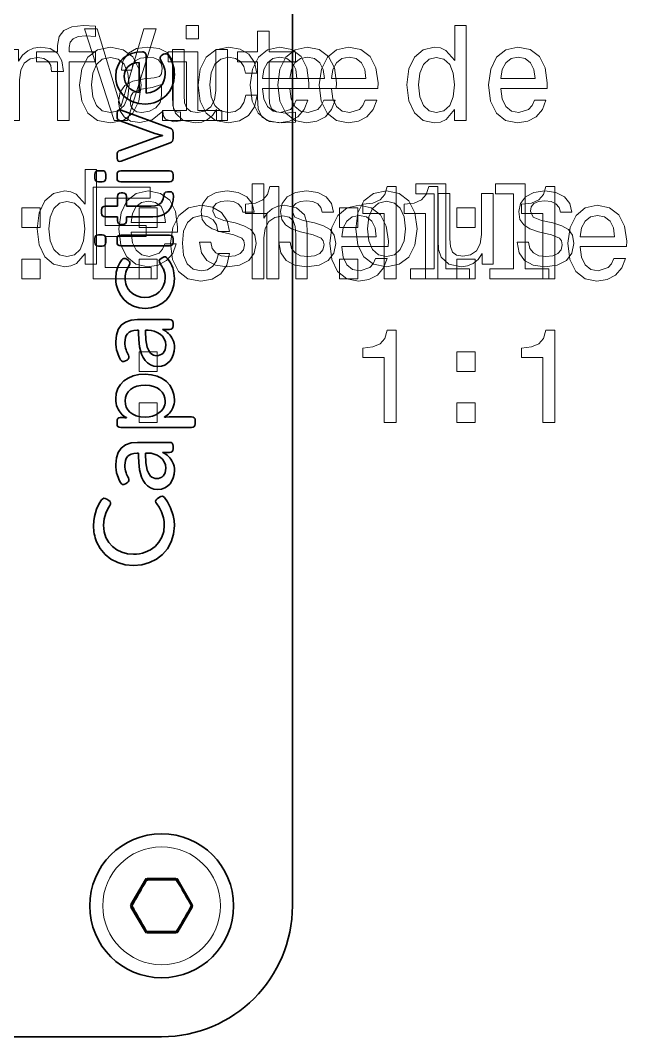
# Model space of a CAD drawing. Extents: x 315 to 857, y 212 to 651.
# Drawn here: x 448.39 to 471.57, y 289.08 to 327.9 of the extents above; entities that cross this region are included whole.
import ezdxf

# ---------------------------------------------------------------- set-up
doc = ezdxf.new("R2010")
doc.units = 0

msp = doc.modelspace()

# ---------------------------------------------------------------- linework, layer by layer
at = {"color": 7, "lineweight": 35}
for p, q in [((458.792, 294.079), (458.792, 359.839)), ((458.792, 294.079), (458.792, 359.839)), ((397.412, 289.079), (453.792, 289.079)), ((397.412, 289.079), (453.792, 289.079))]:
    msp.add_line(p, q, dxfattribs=at)
at = {"color": 7, "lineweight": 35, "ltscale": 0.035777}
msp.add_line((453.201, 326.556), (453.201, 325.125), dxfattribs=at)
at = {"color": 7, "lineweight": 35, "ltscale": 0.001846}
msp.add_line((453.802, 326.569), (453.866, 326.607), dxfattribs=at)
at = {"color": 7, "lineweight": 35, "ltscale": 0.02868}
msp.add_line((452.93, 325.142), (452.93, 326.29), dxfattribs=at)
at = {"color": 7, "lineweight": 35, "ltscale": 0.003591}
msp.add_line((452.087, 324.219), (452.087, 324.363), dxfattribs=at)
at = {"color": 7, "lineweight": 35, "ltscale": 0.049899}
msp.add_line((452.248, 324.473), (454.12, 323.779), dxfattribs=at)
at = {"color": 7, "lineweight": 35, "ltscale": 0.035456}
for p, q in [((453.535, 323.58), (452.202, 324.063)), ((452.202, 322.936), (453.535, 323.419))]:
    msp.add_line(p, q, dxfattribs=at)
at = {"color": 7, "lineweight": 35, "ltscale": 0.007548}
msp.add_line((453.828, 323.504), (453.535, 323.58), dxfattribs=at)
at = {"color": 7, "lineweight": 35, "ltscale": 0.000215149}
for p, q in [((453.828, 323.495), (453.828, 323.504)), ((453.9, 312.751), (453.9, 312.743))]:
    msp.add_line(p, q, dxfattribs=at)
at = {"color": 7, "lineweight": 35, "ltscale": 0.005925}
msp.add_line((454.23, 323.622), (454.23, 323.385), dxfattribs=at)
at = {"color": 7, "lineweight": 35, "ltscale": 0.049975}
msp.add_line((454.12, 323.229), (452.248, 322.526), dxfattribs=at)
at = {"color": 7, "lineweight": 35, "ltscale": 0.0036}
for p, q in [((452.087, 322.636), (452.087, 322.78)), ((451.241, 321.874), (451.241, 322.018)), ((451.66, 322.018), (451.66, 321.874)), ((451.241, 319.423), (451.241, 319.567)), ((451.66, 319.567), (451.66, 319.423))]:
    msp.add_line(p, q, dxfattribs=at)
at = {"color": 7, "lineweight": 35, "ltscale": 0.003497}
for p, q in [((451.381, 322.158), (451.52, 322.158)), ((451.52, 321.734), (451.381, 321.734)), ((451.381, 319.707), (451.52, 319.707)), ((451.52, 319.283), (451.381, 319.283))]:
    msp.add_line(p, q, dxfattribs=at)
at = {"color": 7, "lineweight": 35, "ltscale": 0.003281}
for p, q in [((452.087, 321.879), (452.087, 322.01)), ((454.23, 322.01), (454.23, 321.879)), ((452.087, 319.427), (452.087, 319.559)), ((454.23, 319.559), (454.23, 319.427)), ((455.076, 312.62), (455.076, 312.489))]:
    msp.add_line(p, q, dxfattribs=at)
at = {"color": 7, "lineweight": 35, "ltscale": 0.046561}
for p, q in [((452.227, 322.149), (454.09, 322.149)), ((454.09, 321.739), (452.227, 321.739)), ((452.227, 319.698), (454.09, 319.698)), ((454.09, 319.287), (452.227, 319.287))]:
    msp.add_line(p, q, dxfattribs=at)
at = {"color": 7, "lineweight": 35, "ltscale": 0.009311}
msp.add_line((452.109, 320.803), (452.109, 321.176), dxfattribs=at)
at = {"color": 7, "lineweight": 35, "ltscale": 0.001378}
for p, q in [((452.248, 321.316), (452.303, 321.316)), ((452.303, 320.109), (452.248, 320.109)), ((452.909, 316.066), (452.854, 316.066)), ((452.909, 311.371), (452.854, 311.371))]:
    msp.add_line(p, q, dxfattribs=at)
at = {"color": 7, "lineweight": 35, "ltscale": 0.009422}
msp.add_line((452.443, 321.18), (452.443, 320.803), dxfattribs=at)
at = {"color": 7, "lineweight": 35, "ltscale": 0.002222}
msp.add_line((454.018, 321.358), (454.107, 321.358), dxfattribs=at)
at = {"color": 7, "lineweight": 35, "ltscale": 0.011748}
for p, q in [((451.639, 320.803), (452.109, 320.803)), ((452.109, 320.401), (451.639, 320.401))]:
    msp.add_line(p, q, dxfattribs=at)
at = {"color": 7, "lineweight": 35, "ltscale": 0.023814}
msp.add_line((452.443, 320.803), (453.396, 320.803), dxfattribs=at)
at = {"color": 7, "lineweight": 35, "ltscale": 0.003075}
msp.add_line((451.499, 320.541), (451.499, 320.664), dxfattribs=at)
at = {"color": 7, "lineweight": 35, "ltscale": 0.003815}
msp.add_line((452.109, 320.249), (452.109, 320.401), dxfattribs=at)
at = {"color": 7, "lineweight": 35, "ltscale": 0.025407}
msp.add_line((453.459, 320.393), (452.443, 320.393), dxfattribs=at)
at = {"color": 7, "lineweight": 35, "ltscale": 0.003703}
msp.add_line((452.443, 320.393), (452.443, 320.245), dxfattribs=at)
at = {"color": 7, "lineweight": 35, "ltscale": 0.001913}
msp.add_line((452.456, 318.776), (452.52, 318.733), dxfattribs=at)
at = {"color": 7, "lineweight": 35, "ltscale": 0.001795}
msp.add_line((453.768, 318.81), (453.832, 318.843), dxfattribs=at)
at = {"color": 7, "lineweight": 35, "ltscale": 0.030369}
for p, q in [((452.875, 316.477), (454.09, 316.477)), ((452.875, 311.782), (454.09, 311.782))]:
    msp.add_line(p, q, dxfattribs=at)
at = {"color": 7, "lineweight": 35, "ltscale": 0.002756}
for p, q in [((452.909, 315.956), (452.909, 316.066)), ((452.909, 311.261), (452.909, 311.371))]:
    msp.add_line(p, q, dxfattribs=at)
at = {"color": 7, "lineweight": 35, "ltscale": 0.002325}
for p, q in [((453.273, 316.07), (453.18, 316.07)), ((453.273, 311.375), (453.18, 311.375))]:
    msp.add_line(p, q, dxfattribs=at)
at = {"color": 7, "lineweight": 35, "ltscale": 0.002748}
msp.add_line((453.18, 316.07), (453.18, 315.961), dxfattribs=at)
at = {"color": 7, "lineweight": 35, "ltscale": 0.003296}
for p, q in [((453.963, 316.092), (453.832, 316.104)), ((453.963, 311.397), (453.832, 311.409))]:
    msp.add_line(p, q, dxfattribs=at)
at = {"color": 7, "lineweight": 35, "ltscale": 0.000206757}
for p, q in [((453.832, 316.104), (453.832, 316.096)), ((452.448, 312.718), (452.448, 312.726)), ((453.832, 311.409), (453.832, 311.401))]:
    msp.add_line(p, q, dxfattribs=at)
at = {"color": 7, "lineweight": 35, "ltscale": 0.003169}
for p, q in [((454.09, 316.092), (453.963, 316.092)), ((454.09, 311.397), (453.963, 311.397))]:
    msp.add_line(p, q, dxfattribs=at)
at = {"color": 7, "lineweight": 35, "ltscale": 0.002644}
for p, q in [((454.23, 316.337), (454.23, 316.231)), ((454.23, 311.642), (454.23, 311.536))]:
    msp.add_line(p, q, dxfattribs=at)
at = {"color": 7, "lineweight": 35, "ltscale": 0.001704}
for p, q in [((452.469, 314.927), (452.409, 314.894)), ((452.469, 310.232), (452.409, 310.199))]:
    msp.add_line(p, q, dxfattribs=at)
at = {"color": 7, "lineweight": 35, "ltscale": 0.002438}
msp.add_line((452.087, 312.489), (452.087, 312.586), dxfattribs=at)
at = {"color": 7, "lineweight": 35, "ltscale": 0.003178}
msp.add_line((452.206, 312.726), (452.333, 312.726), dxfattribs=at)
at = {"color": 7, "lineweight": 35, "ltscale": 0.021274}
msp.add_line((454.086, 312.756), (454.937, 312.756), dxfattribs=at)
at = {"color": 7, "lineweight": 35, "ltscale": 0.067731}
msp.add_line((454.937, 312.349), (452.227, 312.349), dxfattribs=at)
at = {"color": 7, "lineweight": 35, "ltscale": 0.002747}
msp.add_line((453.18, 311.375), (453.18, 311.266), dxfattribs=at)
at = {"color": 7, "lineweight": 35, "ltscale": 0.002527}
msp.add_line((451.694, 309.615), (451.778, 309.56), dxfattribs=at)
at = {"color": 7, "lineweight": 35, "ltscale": 0.002639}
msp.add_line((453.62, 309.627), (453.705, 309.691), dxfattribs=at)
at = {"color": 7, "lineweight": 13, "ltscale": 0.027425}
for p, q in [((453.157, 295.079), (452.608, 294.129)), ((454.976, 294.129), (454.427, 295.079))]:
    msp.add_line(p, q, dxfattribs=at)
at = {"color": 7, "lineweight": 13, "ltscale": 0.00125}
for p, q in [((453.157, 295.079), (453.2, 295.054)), ((453.243, 295.129), (453.243, 295.079)), ((454.34, 295.129), (454.34, 295.079)), ((454.427, 295.079), (454.384, 295.054)), ((452.608, 294.129), (452.652, 294.104)), ((452.608, 294.029), (452.652, 294.054)), ((454.976, 294.129), (454.932, 294.104)), ((454.976, 294.029), (454.932, 294.054)), ((453.157, 293.079), (453.2, 293.104)), ((453.243, 293.029), (453.243, 293.079)), ((454.34, 293.029), (454.34, 293.079)), ((454.427, 293.079), (454.384, 293.104))]:
    msp.add_line(p, q, dxfattribs=at)
at = {"color": 7, "lineweight": 13, "ltscale": 0.027424}
for p, q in [((454.34, 295.129), (453.243, 295.129)), ((452.608, 294.029), (453.157, 293.079)), ((454.427, 293.079), (454.976, 294.029)), ((453.243, 293.029), (454.34, 293.029))]:
    msp.add_line(p, q, dxfattribs=at)
at = {"color": 7, "lineweight": 35, "ltscale": 0.027424}
for p, q in [((454.34, 295.079), (453.243, 295.079)), ((453.2, 295.054), (452.652, 294.104)), ((454.932, 294.104), (454.384, 295.054)), ((452.652, 294.054), (453.2, 293.104)), ((454.384, 293.104), (454.932, 294.054)), ((453.243, 293.079), (454.34, 293.079))]:
    msp.add_line(p, q, dxfattribs=at)
at = {"color": 7, "lineweight": 13, "ltscale": 0.000750764}
msp.add_line((453.261, 295.051), (453.231, 295.051), dxfattribs=at)
at = {"color": 7, "lineweight": 13, "ltscale": 0.000750771}
msp.add_line((454.323, 293.107), (454.353, 293.108), dxfattribs=at)
at = {"color": 7, "lineweight": 13}
for points in [[(449.814, 326.319), (449.814, 324.079), (450.258, 324.079), (450.258, 326.319), (451.267, 326.319), (451.267, 326.697), (450.258, 326.697), (450.258, 326.863), (450.293, 327.065), (450.409, 327.201), (450.606, 327.282), (450.888, 327.312), (451.267, 327.292), (451.267, 327.675), (450.787, 327.7), (450.354, 327.655), (450.051, 327.519), (449.87, 327.282), (449.814, 326.944), (449.814, 326.697), (449.002, 326.697), (449.002, 326.319)], [(455.195, 327.7), (454.726, 327.7), (454.726, 327.196), (455.195, 327.196)], [(464.993, 324.498), (464.993, 324.079), (465.437, 324.079), (465.437, 327.7), (464.998, 327.7), (464.998, 326.374), (464.66, 326.757), (464.453, 326.848), (464.216, 326.883), (463.788, 326.783), (463.455, 326.5), (463.238, 326.046), (463.162, 325.436), (463.238, 324.826), (463.455, 324.367), (463.788, 324.079), (464.216, 323.984), (464.453, 324.019), (464.665, 324.11)], [(453.106, 327.584), (452.229, 324.604), (451.326, 327.584), (450.847, 327.584), (451.977, 324.079), (452.481, 324.079), (453.585, 327.584)], [(457.455, 326.319), (457.455, 324.962), (457.485, 324.523), (457.626, 324.221), (457.909, 324.044), (458.388, 323.984), (458.912, 324.009), (458.912, 324.392), (458.529, 324.362), (458.181, 324.402), (457.994, 324.528), (457.914, 324.74), (457.899, 325.038), (457.899, 326.319), (458.912, 326.319), (458.912, 326.697), (457.899, 326.697), (457.899, 327.489), (457.455, 327.489), (457.455, 326.697), (456.688, 326.697), (456.688, 326.319)], [(447.918, 324.079), (448.362, 324.079), (448.362, 325.628), (448.407, 326.001), (448.543, 326.268), (448.765, 326.43), (449.063, 326.485), (449.285, 326.45), (449.451, 326.349), (449.552, 326.177), (449.587, 325.945), (450.036, 325.945), (449.976, 326.354), (449.809, 326.646), (449.532, 326.823), (449.154, 326.883), (448.896, 326.843), (448.675, 326.742), (448.478, 326.571), (448.322, 326.339), (448.322, 326.788), (447.918, 326.788)], [(450.657, 325.431), (450.737, 324.816), (450.969, 324.362), (451.337, 324.079), (451.832, 323.984), (452.321, 324.079), (452.689, 324.357), (452.921, 324.811), (453.007, 325.431), (452.921, 326.046), (452.689, 326.505), (452.321, 326.783), (451.832, 326.883), (451.337, 326.783), (450.969, 326.5), (450.737, 326.046)], [(453.844, 324.432), (453.844, 324.417), (453.869, 324.246), (453.945, 324.125), (454.262, 324.029), (454.509, 324.069), (454.509, 324.412), (454.403, 324.397), (454.262, 324.463), (454.237, 324.664), (454.237, 326.066), (454.177, 326.425), (454, 326.677), (453.692, 326.828), (453.259, 326.883), (452.835, 326.823), (452.522, 326.651), (452.326, 326.384), (452.26, 326.031), (452.26, 326.001), (452.659, 326.001), (452.694, 326.213), (452.805, 326.364), (452.986, 326.455), (453.244, 326.49), (453.491, 326.465), (453.667, 326.389), (453.773, 326.258), (453.808, 326.077), (453.788, 325.865), (453.707, 325.759), (453.506, 325.708), (453.128, 325.668), (452.694, 325.577), (452.386, 325.416), (452.205, 325.164), (452.149, 324.791), (452.2, 324.458), (452.356, 324.211), (452.608, 324.054), (452.956, 323.999), (453.425, 324.105)], [(455.18, 324.453), (455.18, 326.697), (454.041, 326.697), (454.041, 326.319), (454.737, 326.319), (454.737, 324.453), (453.829, 324.453), (453.829, 324.079), (456.098, 324.079), (456.098, 324.453)], [(456.309, 326.788), (455.865, 326.788), (455.865, 325.224), (455.814, 324.861), (455.668, 324.599), (455.441, 324.438), (455.144, 324.387), (454.907, 324.427), (454.755, 324.548), (454.67, 324.755), (454.649, 325.048), (454.649, 326.788), (454.206, 326.788), (454.206, 325.007), (454.221, 324.649), (454.317, 324.352), (454.609, 324.079), (455.078, 323.984), (455.33, 324.019), (455.547, 324.11), (455.734, 324.266), (455.885, 324.493), (455.885, 324.079), (456.309, 324.079)], [(456.996, 325.89), (457.434, 325.89), (457.344, 326.293), (457.127, 326.611), (456.789, 326.808), (456.35, 326.883), (455.866, 326.783), (455.498, 326.5), (455.266, 326.041), (455.185, 325.426), (455.261, 324.816), (455.488, 324.362), (455.846, 324.079), (456.335, 323.984), (456.769, 324.059), (457.107, 324.271), (457.339, 324.604), (457.439, 325.048), (457.016, 325.048), (456.94, 324.765), (456.799, 324.553), (456.597, 324.422), (456.35, 324.382), (456.043, 324.448), (455.821, 324.649), (455.684, 324.977), (455.639, 325.441), (455.684, 325.895), (455.826, 326.223), (456.053, 326.425), (456.35, 326.495), (456.612, 326.45), (456.809, 326.334), (456.94, 326.142)], [(457.645, 325.305), (459.42, 325.305), (459.425, 325.512), (459.345, 326.092), (459.123, 326.525), (458.77, 326.788), (458.301, 326.883), (457.842, 326.783), (457.489, 326.5), (457.262, 326.041), (457.181, 325.436), (457.257, 324.816), (457.484, 324.362), (457.832, 324.079), (458.286, 323.984), (458.679, 324.049), (459.002, 324.221), (459.239, 324.493), (459.375, 324.856), (458.936, 324.856), (458.845, 324.654), (458.714, 324.503), (458.341, 324.382), (458.054, 324.438), (457.837, 324.614), (457.696, 324.901), (457.645, 325.29)], [(458.695, 325.305), (460.47, 325.305), (460.475, 325.512), (460.395, 326.092), (460.173, 326.525), (459.82, 326.788), (459.351, 326.883), (458.892, 326.783), (458.539, 326.5), (458.312, 326.041), (458.231, 325.436), (458.307, 324.816), (458.534, 324.362), (458.882, 324.079), (459.336, 323.984), (459.729, 324.049), (460.052, 324.221), (460.289, 324.493), (460.425, 324.856), (459.986, 324.856), (459.896, 324.654), (459.764, 324.503), (459.391, 324.382), (459.104, 324.438), (458.887, 324.614), (458.746, 324.901), (458.695, 325.29)], [(460.284, 325.305), (462.059, 325.305), (462.064, 325.512), (461.984, 326.092), (461.762, 326.525), (461.409, 326.788), (460.94, 326.883), (460.481, 326.783), (460.128, 326.5), (459.901, 326.041), (459.82, 325.436), (459.896, 324.816), (460.123, 324.362), (460.471, 324.079), (460.925, 323.984), (461.318, 324.049), (461.641, 324.221), (461.878, 324.493), (462.014, 324.856), (461.575, 324.856), (461.484, 324.654), (461.353, 324.503), (460.98, 324.382), (460.693, 324.438), (460.476, 324.614), (460.334, 324.901), (460.284, 325.29)], [(466.753, 325.305), (468.528, 325.305), (468.533, 325.512), (468.453, 326.092), (468.231, 326.525), (467.878, 326.788), (467.409, 326.883), (466.95, 326.783), (466.597, 326.5), (466.37, 326.041), (466.289, 325.436), (466.365, 324.816), (466.592, 324.362), (466.94, 324.079), (467.394, 323.984), (467.787, 324.049), (468.11, 324.221), (468.347, 324.493), (468.483, 324.856), (468.044, 324.856), (467.953, 324.654), (467.822, 324.503), (467.449, 324.382), (467.162, 324.438), (466.945, 324.614), (466.804, 324.901), (466.753, 325.29)], [(451.11, 325.436), (451.156, 325.89), (451.297, 326.218), (451.524, 326.419), (451.832, 326.49), (452.134, 326.419), (452.361, 326.223), (452.502, 325.89), (452.553, 325.436), (452.502, 324.977), (452.361, 324.644), (452.134, 324.443), (451.832, 324.377), (451.524, 324.443), (451.297, 324.644), (451.156, 324.977)], [(457.645, 325.678), (457.701, 326.026), (457.837, 326.283), (458.044, 326.44), (458.316, 326.495), (458.583, 326.44), (458.79, 326.283), (458.916, 326.026), (458.961, 325.678)], [(458.695, 325.678), (458.751, 326.026), (458.887, 326.283), (459.094, 326.44), (459.366, 326.495), (459.633, 326.44), (459.84, 326.283), (459.966, 326.026), (460.012, 325.678)], [(460.284, 325.678), (460.34, 326.026), (460.476, 326.283), (460.682, 326.44), (460.955, 326.495), (461.222, 326.44), (461.429, 326.283), (461.555, 326.026), (461.6, 325.678)], [(464.292, 326.485), (464.585, 326.414), (464.807, 326.218), (464.938, 325.89), (464.988, 325.436), (464.938, 324.977), (464.807, 324.649), (464.585, 324.448), (464.292, 324.382), (464.015, 324.448), (463.803, 324.649), (463.662, 324.982), (463.616, 325.436), (463.662, 325.885), (463.803, 326.213), (464.015, 326.414)], [(466.753, 325.678), (466.809, 326.026), (466.945, 326.283), (467.152, 326.44), (467.424, 326.495), (467.691, 326.44), (467.898, 326.283), (468.024, 326.026), (468.069, 325.678)], [(453.793, 325.028), (453.733, 324.765), (453.571, 324.564), (453.329, 324.432), (453.032, 324.387), (452.84, 324.412), (452.704, 324.493), (452.618, 324.634), (452.593, 324.831), (452.613, 325.007), (452.694, 325.133), (453.017, 325.275), (453.425, 325.335), (453.793, 325.456)], [(450.863, 319.002), (450.863, 318.583), (451.307, 318.583), (451.307, 322.204), (450.868, 322.204), (450.868, 320.878), (450.53, 321.261), (450.323, 321.352), (450.086, 321.387), (449.658, 321.286), (449.325, 321.004), (449.108, 320.55), (449.032, 319.94), (449.108, 319.33), (449.325, 318.871), (449.658, 318.583), (450.086, 318.487), (450.323, 318.523), (450.535, 318.613)], [(451.17, 318.033), (453.389, 318.033), (453.389, 318.456), (451.634, 318.456), (451.634, 319.641), (453.197, 319.641), (453.197, 320.06), (451.634, 320.06), (451.634, 321.109), (453.348, 321.109), (453.348, 321.533), (451.17, 321.533)], [(457.813, 318.033), (458.272, 318.033), (458.272, 321.558), (457.929, 321.558), (457.838, 321.25), (457.657, 321.043), (457.379, 320.922), (456.996, 320.882), (456.996, 320.524), (457.813, 320.524)], [(457.257, 318.033), (457.701, 318.033), (457.701, 319.596), (457.746, 319.954), (457.892, 320.216), (458.119, 320.378), (458.422, 320.438), (458.664, 320.388), (458.815, 320.252), (458.891, 320.025), (458.916, 319.722), (458.916, 318.033), (459.36, 318.033), (459.36, 319.813), (459.34, 320.171), (459.249, 320.468), (458.951, 320.741), (458.487, 320.837), (458.235, 320.801), (458.018, 320.706), (457.837, 320.554), (457.701, 320.347), (457.701, 321.654), (457.257, 321.654)], [(462.296, 318.033), (462.755, 318.033), (462.755, 321.558), (462.412, 321.558), (462.321, 321.25), (462.14, 321.043), (461.862, 320.922), (461.479, 320.882), (461.479, 320.524), (462.296, 320.524)], [(463.885, 318.033), (464.344, 318.033), (464.344, 321.558), (464.001, 321.558), (463.91, 321.25), (463.729, 321.043), (463.451, 320.922), (463.068, 320.882), (463.068, 320.524), (463.885, 320.524)], [(464.211, 321.28), (464.211, 318.406), (463.299, 318.406), (463.299, 318.033), (465.563, 318.033), (465.563, 318.406), (464.655, 318.406), (464.655, 321.654), (463.515, 321.654), (463.515, 321.28)], [(467.247, 321.28), (467.247, 318.406), (466.335, 318.406), (466.335, 318.033), (468.599, 318.033), (468.599, 318.406), (467.691, 318.406), (467.691, 321.654), (466.551, 321.654), (466.551, 321.28)], [(468.368, 318.033), (468.827, 318.033), (468.827, 321.558), (468.484, 321.558), (468.393, 321.25), (468.212, 321.043), (467.934, 320.922), (467.551, 320.882), (467.551, 320.524), (468.368, 320.524)], [(452.623, 319.809), (454.398, 319.809), (454.403, 320.016), (454.323, 320.595), (454.101, 321.029), (453.748, 321.291), (453.279, 321.387), (452.82, 321.286), (452.467, 321.004), (452.24, 320.545), (452.159, 319.94), (452.235, 319.32), (452.462, 318.866), (452.81, 318.583), (453.264, 318.487), (453.657, 318.553), (453.98, 318.724), (454.217, 318.997), (454.353, 319.36), (453.914, 319.36), (453.823, 319.158), (453.692, 319.007), (453.319, 318.886), (453.032, 318.941), (452.815, 319.118), (452.674, 319.405), (452.623, 319.794)], [(456.597, 320.162), (456.169, 320.263), (455.851, 320.379), (455.745, 320.616), (455.775, 320.782), (455.881, 320.903), (456.053, 320.979), (456.3, 321.009), (456.537, 320.979), (456.723, 320.888), (456.844, 320.752), (456.895, 320.57), (457.329, 320.57), (457.329, 320.58), (457.253, 320.908), (457.046, 321.165), (456.723, 321.327), (456.3, 321.387), (455.871, 321.327), (455.558, 321.16), (455.362, 320.913), (455.301, 320.601), (455.347, 320.298), (455.488, 320.086), (455.72, 319.935), (456.058, 319.829), (456.552, 319.708), (456.854, 319.582), (456.935, 319.481), (456.965, 319.33), (456.92, 319.143), (456.799, 319.002), (456.602, 318.911), (456.34, 318.881), (456.063, 318.911), (455.861, 319.017), (455.725, 319.188), (455.669, 319.425), (455.241, 319.425), (455.311, 319.022), (455.518, 318.729), (455.846, 318.553), (456.3, 318.487), (456.774, 318.553), (457.122, 318.729), (457.334, 319.012), (457.409, 319.38), (457.354, 319.698), (457.197, 319.915), (456.94, 320.056)], [(459.633, 320.162), (459.205, 320.263), (458.887, 320.379), (458.781, 320.616), (458.811, 320.782), (458.917, 320.903), (459.089, 320.979), (459.336, 321.009), (459.573, 320.979), (459.759, 320.888), (459.88, 320.752), (459.931, 320.57), (460.365, 320.57), (460.365, 320.58), (460.289, 320.908), (460.082, 321.165), (459.759, 321.327), (459.336, 321.387), (458.907, 321.327), (458.594, 321.16), (458.398, 320.913), (458.337, 320.601), (458.383, 320.298), (458.524, 320.086), (458.756, 319.935), (459.094, 319.829), (459.588, 319.708), (459.891, 319.582), (459.971, 319.481), (460.001, 319.33), (459.956, 319.143), (459.835, 319.002), (459.638, 318.911), (459.376, 318.881), (459.099, 318.911), (458.897, 319.017), (458.761, 319.188), (458.705, 319.425), (458.277, 319.425), (458.347, 319.022), (458.554, 318.729), (458.882, 318.553), (459.336, 318.487), (459.81, 318.553), (460.158, 318.729), (460.37, 319.012), (460.445, 319.38), (460.39, 319.698), (460.233, 319.915), (459.976, 320.056)], [(461.212, 319.935), (461.293, 319.32), (461.525, 318.866), (461.893, 318.583), (462.387, 318.487), (462.876, 318.583), (463.244, 318.861), (463.476, 319.314), (463.562, 319.935), (463.476, 320.55), (463.244, 321.009), (462.876, 321.286), (462.387, 321.387), (461.893, 321.286), (461.525, 321.004), (461.293, 320.55)], [(466.467, 321.291), (466.023, 321.291), (466.023, 319.728), (465.973, 319.365), (465.826, 319.103), (465.599, 318.941), (465.302, 318.891), (465.065, 318.931), (464.914, 319.052), (464.828, 319.259), (464.808, 319.552), (464.808, 321.291), (464.364, 321.291), (464.364, 319.511), (464.379, 319.153), (464.475, 318.856), (464.767, 318.583), (465.236, 318.487), (465.488, 318.523), (465.705, 318.613), (465.892, 318.77), (466.043, 318.997), (466.043, 318.583), (466.467, 318.583)], [(468.741, 320.162), (468.313, 320.263), (467.995, 320.379), (467.889, 320.616), (467.919, 320.782), (468.025, 320.903), (468.197, 320.979), (468.444, 321.009), (468.681, 320.979), (468.867, 320.888), (468.988, 320.752), (469.039, 320.57), (469.473, 320.57), (469.473, 320.58), (469.397, 320.908), (469.19, 321.165), (468.867, 321.327), (468.444, 321.387), (468.015, 321.327), (467.702, 321.16), (467.506, 320.913), (467.445, 320.601), (467.491, 320.298), (467.632, 320.086), (467.864, 319.935), (468.202, 319.829), (468.696, 319.708), (468.999, 319.582), (469.079, 319.481), (469.109, 319.33), (469.064, 319.143), (468.943, 319.002), (468.746, 318.911), (468.484, 318.881), (468.207, 318.911), (468.005, 319.017), (467.869, 319.188), (467.813, 319.425), (467.385, 319.425), (467.455, 319.022), (467.662, 318.729), (467.99, 318.553), (468.444, 318.487), (468.918, 318.553), (469.266, 318.729), (469.478, 319.012), (469.553, 319.38), (469.498, 319.698), (469.341, 319.915), (469.084, 320.056)], [(448.448, 319.989), (449.144, 319.989), (449.144, 320.741), (448.448, 320.741)], [(450.162, 320.989), (450.455, 320.918), (450.677, 320.722), (450.808, 320.394), (450.858, 319.94), (450.808, 319.481), (450.677, 319.153), (450.455, 318.951), (450.162, 318.886), (449.885, 318.951), (449.673, 319.153), (449.532, 319.486), (449.486, 319.94), (449.532, 320.389), (449.673, 320.716), (449.885, 320.918)], [(452.623, 320.182), (452.679, 320.53), (452.815, 320.787), (453.022, 320.943), (453.294, 320.999), (453.561, 320.943), (453.768, 320.787), (453.894, 320.53), (453.939, 320.182)], [(452.931, 319.989), (453.627, 319.989), (453.627, 320.741), (452.931, 320.741)], [(455.946, 319.843), (456.384, 319.843), (456.294, 320.247), (456.077, 320.564), (455.739, 320.761), (455.3, 320.837), (454.816, 320.736), (454.448, 320.453), (454.216, 319.994), (454.135, 319.379), (454.211, 318.769), (454.438, 318.315), (454.796, 318.033), (455.285, 317.937), (455.719, 318.012), (456.057, 318.224), (456.289, 318.557), (456.389, 319.001), (455.966, 319.001), (455.89, 318.718), (455.749, 318.507), (455.547, 318.376), (455.3, 318.335), (454.992, 318.401), (454.77, 318.602), (454.634, 318.93), (454.589, 319.394), (454.634, 319.848), (454.776, 320.176), (455.002, 320.378), (455.3, 320.448), (455.562, 320.403), (455.759, 320.287), (455.89, 320.095)], [(460.681, 319.258), (462.456, 319.258), (462.461, 319.465), (462.381, 320.045), (462.159, 320.479), (461.806, 320.741), (461.337, 320.837), (460.878, 320.736), (460.525, 320.453), (460.298, 319.994), (460.217, 319.389), (460.293, 318.769), (460.52, 318.315), (460.868, 318.033), (461.322, 317.937), (461.715, 318.002), (462.038, 318.174), (462.275, 318.446), (462.411, 318.809), (461.972, 318.809), (461.881, 318.608), (461.75, 318.456), (461.377, 318.335), (461.09, 318.391), (460.873, 318.567), (460.732, 318.855), (460.681, 319.243)], [(460.592, 319.989), (461.288, 319.989), (461.288, 320.741), (460.592, 320.741)], [(461.666, 319.94), (461.711, 320.394), (461.852, 320.722), (462.079, 320.923), (462.387, 320.994), (462.689, 320.923), (462.916, 320.727), (463.058, 320.394), (463.108, 319.94), (463.058, 319.481), (462.916, 319.148), (462.689, 318.946), (462.387, 318.881), (462.079, 318.946), (461.852, 319.148), (461.711, 319.481)], [(465.075, 319.989), (465.771, 319.989), (465.771, 320.741), (465.075, 320.741)], [(469.789, 319.258), (471.564, 319.258), (471.569, 319.465), (471.489, 320.045), (471.267, 320.479), (470.914, 320.741), (470.445, 320.837), (469.986, 320.736), (469.633, 320.453), (469.406, 319.994), (469.325, 319.389), (469.401, 318.769), (469.628, 318.315), (469.976, 318.033), (470.43, 317.937), (470.823, 318.002), (471.146, 318.174), (471.383, 318.446), (471.519, 318.809), (471.08, 318.809), (470.99, 318.608), (470.858, 318.456), (470.485, 318.335), (470.198, 318.391), (469.981, 318.567), (469.84, 318.855), (469.789, 319.243)], [(460.681, 319.631), (460.737, 319.979), (460.873, 320.236), (461.08, 320.393), (461.352, 320.448), (461.619, 320.393), (461.826, 320.236), (461.952, 319.979), (461.997, 319.631)], [(469.789, 319.631), (469.845, 319.979), (469.981, 320.236), (470.188, 320.393), (470.46, 320.448), (470.727, 320.393), (470.934, 320.236), (471.06, 319.979), (471.105, 319.631)], [(448.448, 318.033), (449.144, 318.033), (449.144, 318.784), (448.448, 318.784)], [(452.931, 318.033), (453.627, 318.033), (453.627, 318.784), (452.931, 318.784)], [(460.592, 318.033), (461.288, 318.033), (461.288, 318.784), (460.592, 318.784)], [(465.075, 318.033), (465.771, 318.033), (465.771, 318.784), (465.075, 318.784)], [(462.296, 312.536), (462.755, 312.536), (462.755, 316.062), (462.412, 316.062), (462.321, 315.754), (462.14, 315.547), (461.862, 315.426), (461.479, 315.386), (461.479, 315.028), (462.296, 315.028)], [(468.368, 312.536), (468.827, 312.536), (468.827, 316.062), (468.484, 316.062), (468.393, 315.754), (468.212, 315.547), (467.934, 315.426), (467.551, 315.386), (467.551, 315.028), (468.368, 315.028)], [(452.931, 314.493), (453.627, 314.493), (453.627, 315.245), (452.931, 315.245)], [(465.075, 314.493), (465.771, 314.493), (465.771, 315.245), (465.075, 315.245)], [(452.931, 312.536), (453.627, 312.536), (453.627, 313.288), (452.931, 313.288)], [(465.075, 312.536), (465.771, 312.536), (465.771, 313.288), (465.075, 313.288)]]:
    msp.add_lwpolyline(points, close=True, dxfattribs=at)
at = {"color": 7, "lineweight": 35}
for points in [[(452.037, 325.777), (452.056, 325.986), (452.113, 326.171), (452.204, 326.33), (452.325, 326.461), (452.473, 326.564), (452.646, 326.639), (452.842, 326.685), (453.057, 326.7)], [(453.866, 326.607), (453.919, 326.63), (453.969, 326.63), (454.014, 326.609), (454.052, 326.565)], [(452.93, 326.29), (452.791, 326.275), (452.67, 326.241), (452.579, 326.194), (452.502, 326.131)], [(453.201, 325.125), (453.365, 325.148), (453.51, 325.197), (453.635, 325.27), (453.739, 325.362), (453.82, 325.471), (453.878, 325.593), (453.913, 325.726), (453.925, 325.866)], [(454.28, 325.841), (454.258, 325.598), (454.194, 325.379), (454.091, 325.186), (453.956, 325.021), (453.793, 324.888), (453.601, 324.789)], [(453.159, 324.706), (452.916, 324.727), (452.697, 324.789), (452.505, 324.886), (452.344, 325.013), (452.214, 325.169), (452.117, 325.352)], [(452.509, 325.36), (452.592, 325.282), (452.689, 325.22), (452.802, 325.173), (452.93, 325.142)], [(452.087, 324.363), (452.099, 324.428), (452.132, 324.471), (452.183, 324.487), (452.248, 324.473)], [(452.248, 322.526), (452.183, 322.514), (452.132, 322.53), (452.099, 322.572), (452.087, 322.636)], [(451.241, 322.018), (451.25, 322.079), (451.276, 322.123), (451.32, 322.149), (451.381, 322.158)], [(451.381, 321.734), (451.32, 321.743), (451.276, 321.769), (451.25, 321.813), (451.241, 321.874)], [(451.52, 322.158), (451.581, 322.149), (451.625, 322.123), (451.651, 322.079), (451.66, 322.018)], [(451.66, 321.874), (451.651, 321.813), (451.625, 321.769), (451.581, 321.743), (451.52, 321.734)], [(452.087, 322.01), (452.096, 322.071), (452.122, 322.114), (452.166, 322.141), (452.227, 322.149)], [(452.227, 321.739), (452.166, 321.747), (452.122, 321.774), (452.096, 321.817), (452.087, 321.879)], [(454.09, 322.149), (454.151, 322.141), (454.195, 322.114), (454.221, 322.071), (454.23, 322.01)], [(454.23, 321.879), (454.221, 321.817), (454.195, 321.774), (454.151, 321.747), (454.09, 321.739)], [(452.109, 321.176), (452.118, 321.237), (452.144, 321.281), (452.187, 321.307), (452.248, 321.316)], [(452.303, 321.316), (452.365, 321.307), (452.408, 321.282), (452.434, 321.239), (452.443, 321.18)], [(453.396, 320.803), (453.533, 320.814), (453.641, 320.846), (453.724, 320.892), (453.785, 320.949), (453.855, 321.081), (453.878, 321.21)], [(454.247, 321.188), (454.235, 321.032), (454.2, 320.883), (454.141, 320.749), (454.056, 320.632), (453.946, 320.534), (453.81, 320.458), (453.649, 320.409), (453.459, 320.393)], [(453.878, 321.21), (453.899, 321.299), (453.941, 321.344), (454.018, 321.358)], [(454.107, 321.358), (454.168, 321.347), (454.212, 321.316), (454.238, 321.263), (454.247, 321.188)], [(451.499, 320.664), (451.508, 320.725), (451.534, 320.768), (451.578, 320.795), (451.639, 320.803)], [(451.639, 320.401), (451.578, 320.41), (451.534, 320.436), (451.508, 320.48), (451.499, 320.541)], [(452.248, 320.109), (452.187, 320.118), (452.144, 320.144), (452.118, 320.188), (452.109, 320.249)], [(452.443, 320.245), (452.434, 320.185), (452.408, 320.143), (452.365, 320.118), (452.303, 320.109)], [(451.241, 319.567), (451.25, 319.628), (451.276, 319.672), (451.32, 319.698), (451.381, 319.707)], [(451.52, 319.707), (451.581, 319.698), (451.625, 319.672), (451.651, 319.628), (451.66, 319.567)], [(452.087, 319.559), (452.096, 319.62), (452.122, 319.663), (452.166, 319.689), (452.227, 319.698)], [(454.09, 319.698), (454.151, 319.689), (454.195, 319.663), (454.221, 319.62), (454.23, 319.559)], [(451.381, 319.283), (451.32, 319.292), (451.276, 319.318), (451.25, 319.362), (451.241, 319.423)], [(451.66, 319.423), (451.651, 319.362), (451.625, 319.318), (451.581, 319.292), (451.52, 319.283)], [(452.227, 319.287), (452.166, 319.296), (452.122, 319.322), (452.096, 319.366), (452.087, 319.427)], [(454.23, 319.427), (454.221, 319.366), (454.195, 319.322), (454.151, 319.296), (454.09, 319.287)], [(452.265, 318.75), (452.304, 318.792), (452.35, 318.81), (452.402, 318.803), (452.456, 318.776)], [(453.73, 318.619), (453.704, 318.675), (453.702, 318.726), (453.723, 318.771), (453.768, 318.81)], [(453.832, 318.843), (453.886, 318.866), (453.935, 318.868), (453.979, 318.847), (454.018, 318.805)], [(452.037, 318.043), (452.06, 318.289), (452.117, 318.488), (452.191, 318.642), (452.265, 318.75)], [(452.52, 318.733), (452.561, 318.696), (452.581, 318.652), (452.578, 318.601), (452.553, 318.543)], [(453.154, 317.319), (453.313, 317.333), (453.459, 317.374), (453.59, 317.441), (453.703, 317.531), (453.795, 317.642), (453.866, 317.77), (453.91, 317.915), (453.925, 318.073)], [(454.28, 318.043), (454.259, 317.8), (454.196, 317.58), (454.095, 317.385), (453.961, 317.22), (453.797, 317.085), (453.605, 316.985), (453.391, 316.922), (453.159, 316.9)], [(452.449, 317.766), (452.518, 317.638), (452.608, 317.529), (452.72, 317.44), (452.85, 317.374), (452.995, 317.333), (453.154, 317.319)], [(453.159, 316.9), (452.929, 316.922), (452.716, 316.985), (452.525, 317.086), (452.361, 317.222), (452.226, 317.389), (452.124, 317.584)], [(452.037, 315.634), (452.061, 315.882), (452.132, 316.091), (452.25, 316.257), (452.415, 316.378), (452.623, 316.453), (452.875, 316.477)], [(454.09, 316.477), (454.151, 316.468), (454.195, 316.442), (454.221, 316.398), (454.23, 316.337)], [(452.854, 316.066), (452.733, 316.057), (452.632, 316.03), (452.549, 315.987), (452.485, 315.931), (452.439, 315.862), (452.407, 315.783), (452.384, 315.601)], [(453.954, 315.491), (453.939, 315.619), (453.893, 315.734), (453.822, 315.833), (453.732, 315.916), (453.627, 315.982), (453.512, 316.03), (453.392, 316.06), (453.273, 316.07)], [(454.23, 316.231), (454.221, 316.17), (454.195, 316.127), (454.151, 316.1), (454.09, 316.092)], [(453.645, 314.678), (453.491, 314.694), (453.36, 314.741), (453.249, 314.815), (453.159, 314.91), (453.085, 315.023), (453.027, 315.15), (452.951, 315.427), (452.917, 315.708), (452.909, 315.956)], [(453.19, 315.698), (453.209, 315.553), (453.243, 315.414), (453.297, 315.29), (453.372, 315.185)], [(454.28, 315.397), (454.27, 315.26), (454.238, 315.126), (454.186, 315.004), (454.113, 314.896), (454.022, 314.806), (453.914, 314.737), (453.789, 314.693), (453.645, 314.678)], [(453.847, 315.192), (453.927, 315.316), (453.954, 315.491)], [(452.409, 314.894), (452.35, 314.871), (452.298, 314.871), (452.254, 314.894), (452.219, 314.94)], [(452.037, 313.446), (452.058, 313.651), (452.119, 313.835), (452.218, 313.996), (452.35, 314.131), (452.513, 314.24), (452.704, 314.32), (452.92, 314.369), (453.159, 314.386)], [(453.159, 314.386), (453.401, 314.367), (453.62, 314.313), (453.812, 314.227), (453.974, 314.11), (454.104, 313.967), (454.2, 313.801), (454.26, 313.616), (454.28, 313.416)], [(453.163, 313.971), (452.997, 313.959), (452.847, 313.926), (452.717, 313.873), (452.606, 313.801), (452.518, 313.713), (452.452, 313.609), (452.41, 313.492), (452.397, 313.365)], [(453.925, 313.353), (453.912, 313.476), (453.874, 313.592), (453.812, 313.697), (453.726, 313.788), (453.617, 313.864), (453.487, 313.922), (453.335, 313.958), (453.163, 313.971)], [(452.397, 313.365), (452.408, 313.246), (452.441, 313.132), (452.498, 313.028), (452.579, 312.935), (452.685, 312.858), (452.818, 312.798), (452.978, 312.76), (453.167, 312.747)], [(453.167, 312.747), (453.309, 312.757), (453.447, 312.787), (453.574, 312.836), (453.688, 312.904), (453.784, 312.989), (453.859, 313.092)], [(453.9, 312.743), (453.95, 312.747), (454.086, 312.756)], [(452.037, 310.939), (452.061, 311.187), (452.132, 311.396), (452.25, 311.562), (452.415, 311.683), (452.623, 311.758), (452.875, 311.782)], [(454.09, 311.782), (454.151, 311.773), (454.195, 311.747), (454.221, 311.703), (454.23, 311.642)], [(453.954, 310.796), (453.939, 310.924), (453.893, 311.039), (453.822, 311.138), (453.732, 311.221), (453.627, 311.287), (453.512, 311.335), (453.392, 311.365), (453.273, 311.375)], [(454.23, 311.536), (454.221, 311.475), (454.195, 311.432), (454.151, 311.406), (454.09, 311.397)], [(452.854, 311.371), (452.733, 311.362), (452.632, 311.335), (452.549, 311.292), (452.485, 311.236), (452.439, 311.167), (452.407, 311.088), (452.384, 310.906)], [(453.645, 309.983), (453.491, 309.999), (453.36, 310.046), (453.249, 310.12), (453.159, 310.216), (453.085, 310.328), (453.027, 310.455), (452.951, 310.732), (452.917, 311.013), (452.909, 311.261)], [(453.19, 311.003), (453.209, 310.858), (453.243, 310.719), (453.297, 310.595), (453.372, 310.491)], [(454.28, 310.702), (454.27, 310.565), (454.238, 310.431), (454.186, 310.309), (454.113, 310.201), (454.022, 310.111), (453.914, 310.042), (453.789, 309.998), (453.645, 309.983)], [(453.847, 310.497), (453.927, 310.621), (453.954, 310.796)], [(452.409, 310.199), (452.35, 310.176), (452.298, 310.176), (452.254, 310.199), (452.219, 310.245)], [(451.19, 308.599), (451.199, 308.781), (451.224, 308.948), (451.304, 309.229), (451.404, 309.443), (451.499, 309.589)], [(451.499, 309.589), (451.54, 309.627), (451.586, 309.644), (451.637, 309.64), (451.694, 309.615)], [(453.603, 309.432), (453.571, 309.488), (453.563, 309.538), (453.579, 309.585), (453.62, 309.627)], [(453.9, 309.67), (454.012, 309.515), (454.137, 309.286), (454.238, 308.982), (454.27, 308.802), (454.28, 308.607)], [(451.813, 309.365), (451.74, 309.246), (451.662, 309.079), (451.601, 308.867), (451.575, 308.616)], [(453.895, 308.62), (453.887, 308.763), (453.863, 308.895), (453.787, 309.126), (453.692, 309.306), (453.603, 309.432)], [(451.575, 308.616), (451.598, 308.368), (451.664, 308.15), (451.769, 307.961), (451.908, 307.803), (452.076, 307.676), (452.27, 307.585), (452.484, 307.529), (452.714, 307.511)], [(454.28, 308.607), (454.25, 308.276), (454.16, 307.978), (454.017, 307.717), (453.828, 307.496), (453.598, 307.318), (453.332, 307.187), (453.037, 307.106), (452.718, 307.079)], [(453.167, 307.587), (453.369, 307.68), (453.544, 307.807), (453.689, 307.966), (453.8, 308.156), (453.871, 308.375), (453.895, 308.62)], [(452.718, 307.079), (452.404, 307.107), (452.113, 307.191), (451.852, 307.325), (451.628, 307.504), (451.445, 307.725), (451.307, 307.985)]]:
    msp.add_lwpolyline(points, dxfattribs=at)
msp.add_circle((453.792, 294.079), 2.75, dxfattribs=at)
at = {"color": 7, "lineweight": 13}
msp.add_circle((453.792, 294.079), 2.25, dxfattribs=at)
at = {"color": 7, "lineweight": 35}
for centre, radius, start, end in [((453.06, 326.558), 0.142, 45.7235, 91.0591), ((453.064, 326.561), 0.136, 357.8163, 46.3063), ((453.013, 325.839), 1.267, 0.0559, 34.9217), ((452.863, 325.779), 0.504, 135.6558, 181.1236), ((452.927, 325.793), 1.015, 22.1215, 35.2508), ((453.154, 325.886), 0.77, 358.5169, 22.0549), ((453.153, 325.767), 1.116, 179.4532, 201.8277), ((452.957, 325.756), 0.598, 178.7911, 221.4452), ((453.168, 325.885), 1.178, 269.5231, 291.5445), ((452.238, 324.21), 0.151, 176.3114, 256.0546), ((454.081, 321.914), 1.601, 99.1039, 109.9221), ((454.079, 323.634), 0.15, 355.5796, 74.3526), ((454.079, 323.374), 0.15, 285.5628, 4.5051), ((452.238, 322.79), 0.15, 103.8488, 183.6858), ((453.07, 318.054), 1.21, 359.4976, 38.3996), ((453.744, 317.766), 1.422, 146.9075, 155.5689), ((452.694, 317.863), 1.283, 25.0011, 36.1285), ((453.176, 318.097), 0.748, 358.1399, 24.3384), ((453.227, 318.029), 1.189, 179.3107, 201.9665), ((453.071, 318.084), 0.678, 156.4995, 181.6013), ((453.159, 318.056), 0.767, 179.2999, 202.2043), ((453.451, 315.328), 0.857, 45.092, 63.6314), ((456.787, 315.974), 3.607, 180.216, 184.3869), ((453.406, 315.309), 0.903, 27.0374, 43.9598), ((453.6, 315.422), 0.68, 357.9262, 25.9475), ((453.281, 315.603), 1.244, 178.5434, 198.247), ((453.2, 315.586), 0.816, 178.96, 199.4005), ((453.661, 315.748), 1.304, 199.397, 208.9065), ((453.915, 315.834), 1.918, 198.8666, 207.7721), ((453.605, 315.432), 0.34, 271.1547, 315.1756), ((452.828, 313.417), 0.791, 177.9286, 203.264), ((453.417, 313.34), 0.507, 330.7045, 1.4054), ((453.554, 313.389), 0.726, 336.9053, 2.1109), ((452.95, 313.487), 0.929, 204.2625, 220.5792), ((453.451, 313.45), 0.844, 319.2281, 335.8355), ((452.724, 313.294), 0.632, 220.5774, 244.0282), ((452.316, 311.745), 0.981, 82.2839, 88.9855), ((453.631, 313.292), 0.604, 296.4158, 319.437), ((453.451, 310.633), 0.857, 45.092, 63.6314), ((456.787, 311.279), 3.607, 180.216, 184.3869), ((453.406, 310.614), 0.903, 27.0374, 43.9598), ((453.6, 310.727), 0.68, 357.9262, 25.9475), ((453.281, 310.908), 1.244, 178.5434, 198.247), ((453.2, 310.891), 0.816, 178.96, 199.4005), ((453.661, 311.053), 1.304, 199.397, 208.9065), ((453.915, 311.139), 1.918, 198.8666, 207.7721), ((453.605, 310.737), 0.34, 271.1547, 315.1756), ((452.772, 308.578), 1.581, 179.2642, 202.0513), ((452.72, 308.866), 1.355, 269.7593, 289.2695), ((453.243, 295.029), 0.05, 90, 150), ((454.34, 295.029), 0.05, 30, 90), ((452.695, 294.079), 0.05, 150, 210), ((453.792, 294.079), 5, 270, 360), ((453.792, 294.079), 5, 270, 360), ((454.889, 294.079), 0.05, 330, 30), ((453.243, 293.129), 0.05, 210, 270), ((454.34, 293.129), 0.05, 270, 330)]:
    msp.add_arc(centre, radius, start, end, dxfattribs=at)
at = {"color": 7, "lineweight": 13}
for centre, radius, start, end in [((453.243, 295.029), 0.1, 90, 150), ((454.34, 295.029), 0.1, 30, 90), ((454.319, 295.055), 0.0333, 353.2811, 48.5588), ((493.481, 271.165), 46.804, 149.3132, 150.6867), ((453.211, 295.023), 0.0333, 53.2811, 108.5588), ((453.793, 248.674), 46.38, 89.3084, 90.6574), ((414.103, 271.165), 46.804, 29.3132, 30.6868), ((452.695, 294.079), 0.1, 150, 210), ((452.684, 294.048), 0.0333, 113.2811, 168.5588), ((493.48, 316.993), 46.803, 209.3132, 210.6868), ((413.784, 317.178), 47.172, 329.3186, 330.6814), ((454.9, 294.111), 0.0333, 293.2811, 348.5588), ((454.889, 294.079), 0.1, 330, 30), ((453.243, 293.129), 0.1, 210, 270), ((453.211, 293.135), 0.0333, 251.4413, 306.7189), ((453.791, 339.992), 46.888, 269.3161, 270.6505), ((453.265, 293.104), 0.0333, 173.2811, 228.5588), ((454.34, 293.129), 0.1, 270, 330), ((454.373, 293.135), 0.0333, 233.2811, 288.5588)]:
    msp.add_arc(centre, radius, start, end, dxfattribs=at)
at = {"color": 7, "lineweight": 35}
for centre, major_axis, ratio, start_param, end_param in [((467.391, 321.749), (13.655, -4.749), 0.082811, 3.067884, 3.231129), ((437.347, 319.959), (15.188, -4.956), 0.082715, 6.213068, 6.362234), ((478.966, 353.379), (-25.546, -38.234), 0.07794, 6.265582, 6.335483), ((472.503, 288.691), (20.375, -24.011), 0.053238, 3.096446, 3.204249), ((440.843, 298.977), (14.201, 13.742), 0.07023, 6.21533, 6.355635), ((480.553, 340.815), (-28.431, -28.431), 0.049627, 6.233599, 6.332772), ((447.945, 319.48), (7.096, -7.096), 0.09952, 6.183991, 6.382379), ((437.347, 315.264), (15.188, -4.956), 0.082715, 6.213068, 6.362234), ((478.966, 348.684), (-25.546, -38.234), 0.07794, 6.265582, 6.335483), ((438.056, 305.717), (13.784, 3.767), 0.083891, 6.193173, 6.357499), ((451.077, 281.044), (-2.728, -28.682), 0.06055, 3.084597, 3.197069)]:
    msp.add_ellipse(centre, major_axis=major_axis, ratio=ratio, start_param=start_param, end_param=end_param, dxfattribs=at)
at = {"color": 7, "lineweight": 13}
for centre, major_axis, start_param, end_param in [((453.243, 295.029), (0, 0.05), 6.283185, 7.406149), ((454.34, 295.029), (0.0433, 0.025), 6.283185, 7.406149), ((452.695, 294.079), (-0.0433, 0.025), 0, 1.122964), ((454.889, 294.079), (0.0433, -0.025), 6.283185, 7.406149), ((454.34, 293.129), (0, -0.05), 6.283185, 7.406149)]:
    msp.add_ellipse(centre, major_axis=major_axis, ratio=0.27735, start_param=start_param, end_param=end_param, dxfattribs=at)

doc.saveas('drawing.dxf')
